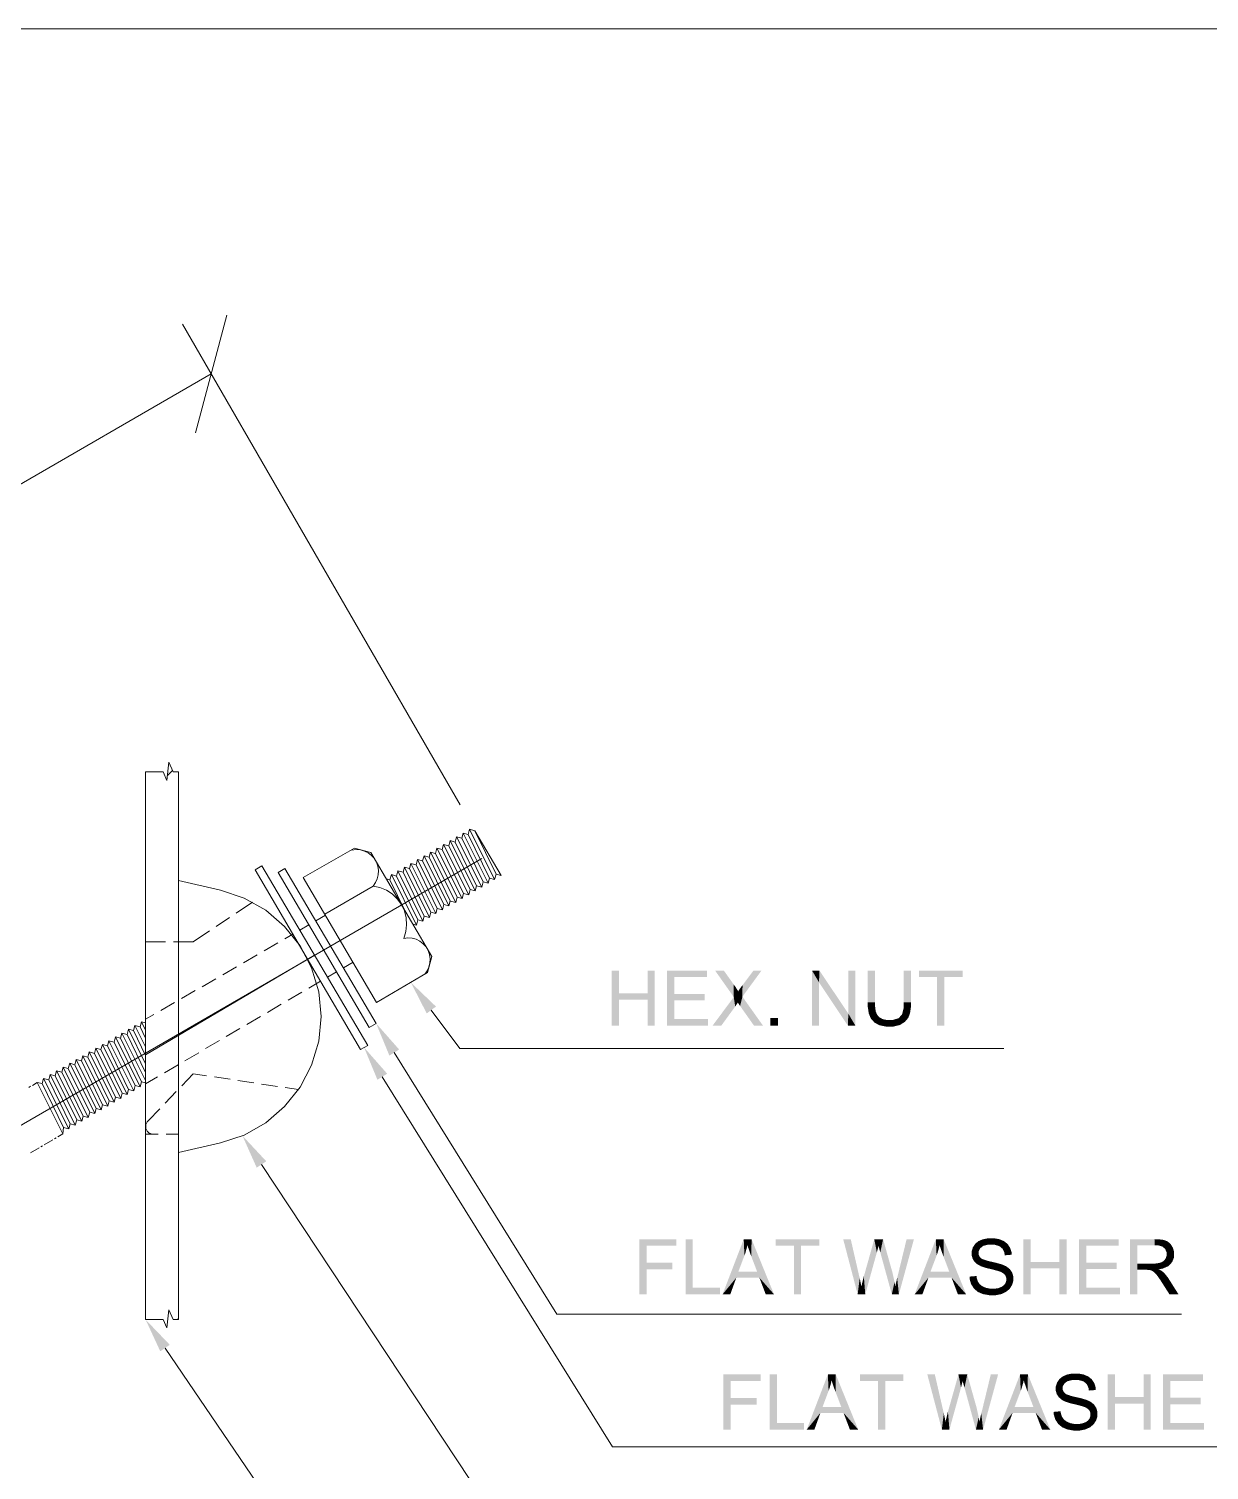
# Model space of a CAD drawing. Header units: millimetres. Extents: x 2 to 579, y 1 to 405.
# Drawn here: x 189.11 to 207.63, y 131.09 to 153.69 of the extents above; entities that cross this region are included whole.
import ezdxf

# ---------------------------------------------------------------- set-up
doc = ezdxf.new("R2010")
doc.units = ezdxf.units.MM
doc.linetypes.add('XKITLINE00', pattern=[0])
doc.layers.add('LinkedObject', color=7, linetype='Continuous', lineweight=0)

# ---------------------------------------------------------------- blocks, each defined once
blk = doc.blocks.new('*A4')
at = {"layer": 'LinkedObject'}
for color, points in [(7, [(198.37, 138.57), (198.256, 138.061), (198.256, 138.925)]), (7, [(198.37, 138.57), (198.256, 138.925), (198.37, 138.925)]), (7, [(198.933, 138.925), (198.819, 138.57), (198.819, 138.925)]), (7, [(198.819, 138.468), (198.819, 138.57), (198.933, 138.925)]), (7, [(198.819, 138.468), (198.933, 138.925), (198.933, 138.061)]), (7, [(199.239, 138.559), (199.125, 138.061), (199.125, 138.925)]), (7, [(199.239, 138.559), (199.125, 138.925), (199.239, 138.824)]), (7, [(199.75, 138.824), (199.125, 138.925), (199.75, 138.925)]), (7, [(199.239, 138.824), (199.125, 138.925), (199.75, 138.824)]), (7, [(200.016, 138.925), (200.173, 138.509), (199.879, 138.925)]), (7, [(200.173, 138.705), (200.173, 138.509), (200.016, 138.925)]), (7, [(200.308, 138.515), (200.31, 138.696), (200.608, 138.925)]), (7, [(200.608, 138.925), (200.31, 138.696), (200.483, 138.925)]), (7, [(201.401, 138.925), (201.51, 138.74), (201.401, 138.061)]), (7, [(201.51, 138.74), (201.401, 138.925), (201.518, 138.925)]), (7, [(201.51, 138.74), (201.518, 138.925), (201.963, 138.061)]), (7, [(201.963, 138.061), (201.518, 138.925), (201.971, 138.247)]), (7, [(202.081, 138.925), (201.971, 138.247), (201.971, 138.925)]), (7, [(202.081, 138.061), (201.971, 138.247), (202.081, 138.925)]), (7, [(202.389, 138.925), (202.275, 138.426), (202.275, 138.925)]), (7, [(202.389, 138.427), (202.275, 138.426), (202.389, 138.925)]), (7, [(202.954, 138.925), (202.84, 138.427), (202.84, 138.925)]), (7, [(202.954, 138.426), (202.84, 138.427), (202.954, 138.925)]), (7, [(203.079, 138.925), (203.364, 138.824), (203.079, 138.824)]), (7, [(203.478, 138.824), (203.364, 138.824), (203.079, 138.925)]), (7, [(203.478, 138.824), (203.079, 138.925), (203.764, 138.925)]), (7, [(203.364, 138.061), (203.478, 138.824), (203.478, 138.061)]), (7, [(203.364, 138.824), (203.478, 138.824), (203.364, 138.061)]), (7, [(203.478, 138.824), (203.764, 138.925), (203.764, 138.824)]), (6, [(195.499, 138.36), (195.354, 138.252), (195.104, 138.739)]), (7, [(200.198, 138.67), (200.173, 138.509), (200.173, 138.705)]), (7, [(200.232, 138.617), (200.173, 138.509), (200.198, 138.67)]), (7, [(200.242, 138.599), (200.173, 138.509), (200.232, 138.617)]), (7, [(200.173, 138.509), (200.242, 138.599), (200.308, 138.515)]), (7, [(200.256, 138.622), (200.308, 138.515), (200.242, 138.599)]), (7, [(200.29, 138.67), (200.308, 138.515), (200.256, 138.622)]), (7, [(200.31, 138.696), (200.308, 138.515), (200.29, 138.67)]), (7, [(201.401, 138.061), (201.51, 138.74), (201.51, 138.061)]), (7, [(198.37, 138.468), (198.256, 138.061), (198.37, 138.57)]), (7, [(198.256, 138.061), (198.37, 138.468), (198.37, 138.061)]), (7, [(198.37, 138.57), (198.819, 138.468), (198.37, 138.468)]), (7, [(198.819, 138.57), (198.819, 138.468), (198.37, 138.57)]), (7, [(198.819, 138.468), (198.933, 138.061), (198.819, 138.061)]), (7, [(199.239, 138.457), (199.125, 138.061), (199.239, 138.559)]), (7, [(199.239, 138.163), (199.125, 138.061), (199.239, 138.457)]), (7, [(199.718, 138.457), (199.239, 138.559), (199.718, 138.559)]), (7, [(199.239, 138.457), (199.239, 138.559), (199.718, 138.457)]), (7, [(200.173, 138.509), (200.195, 138.361), (199.84, 138.061)]), (7, [(199.84, 138.061), (200.195, 138.361), (199.977, 138.061)]), (7, [(200.308, 138.515), (200.236, 138.423), (200.173, 138.509)]), (7, [(200.195, 138.361), (200.173, 138.509), (200.202, 138.37)]), (7, [(200.202, 138.37), (200.173, 138.509), (200.222, 138.401)]), (7, [(200.222, 138.401), (200.173, 138.509), (200.236, 138.423)]), (7, [(200.236, 138.423), (200.308, 138.515), (200.245, 138.409)]), (7, [(200.245, 138.409), (200.308, 138.515), (200.263, 138.382)]), (7, [(200.263, 138.382), (200.308, 138.515), (200.272, 138.369)]), (7, [(200.272, 138.369), (200.308, 138.515), (200.49, 138.061)]), (7, [(200.49, 138.061), (200.308, 138.515), (200.631, 138.061)]), (7, [(202.389, 138.427), (202.275, 138.358), (202.275, 138.426)]), (7, [(202.389, 138.37), (202.275, 138.358), (202.389, 138.427)]), (7, [(202.389, 138.37), (202.308, 138.21), (202.275, 138.358)]), (7, [(202.275, 138.358), (202.308, 138.21), (202.292, 138.249)]), (7, [(202.4, 138.287), (202.308, 138.21), (202.389, 138.37)]), (7, [(202.813, 138.235), (202.954, 138.426), (202.925, 138.219)]), (7, [(202.84, 138.345), (202.954, 138.426), (202.813, 138.235)]), (7, [(202.954, 138.426), (202.84, 138.345), (202.84, 138.427)]), (7, [(202.925, 138.219), (202.954, 138.426), (202.939, 138.258)]), (7, [(202.939, 138.258), (202.954, 138.426), (202.954, 138.361)]), (7, [(199.125, 138.061), (199.239, 138.163), (199.769, 138.061)]), (7, [(199.769, 138.061), (199.239, 138.163), (199.769, 138.163)]), (7, [(200.869, 138.182), (200.748, 138.061), (200.748, 138.182)]), (7, [(200.869, 138.061), (200.748, 138.061), (200.869, 138.182)]), (7, [(201.971, 138.247), (202.081, 138.061), (201.963, 138.061)]), (7, [(202.308, 138.21), (202.4, 138.287), (202.41, 138.261)]), (7, [(202.421, 138.234), (202.308, 138.21), (202.41, 138.261)]), (7, [(202.421, 138.234), (202.418, 138.089), (202.308, 138.21)]), (7, [(202.308, 138.21), (202.418, 138.089), (202.325, 138.17)]), (7, [(202.325, 138.17), (202.418, 138.089), (202.38, 138.11)]), (7, [(202.456, 138.193), (202.418, 138.089), (202.421, 138.234)]), (7, [(202.418, 138.089), (202.456, 138.193), (202.482, 138.179)]), (7, [(202.507, 138.164), (202.418, 138.089), (202.482, 138.179)]), (7, [(202.507, 138.164), (202.617, 138.047), (202.418, 138.089)]), (7, [(202.57, 138.15), (202.617, 138.047), (202.507, 138.164)]), (7, [(202.617, 138.047), (202.57, 138.15), (202.607, 138.15)]), (7, [(202.67, 138.15), (202.617, 138.047), (202.607, 138.15)]), (7, [(202.617, 138.047), (202.67, 138.15), (202.679, 138.047)]), (7, [(202.818, 138.095), (202.67, 138.15), (202.76, 138.178)]), (7, [(202.78, 138.071), (202.67, 138.15), (202.818, 138.095)]), (7, [(202.679, 138.047), (202.67, 138.15), (202.78, 138.071)]), (7, [(202.786, 138.207), (202.857, 138.119), (202.76, 138.178)]), (7, [(202.76, 138.178), (202.857, 138.119), (202.818, 138.095)]), (7, [(202.925, 138.219), (202.786, 138.207), (202.813, 138.235)]), (7, [(202.91, 138.181), (202.786, 138.207), (202.925, 138.219)]), (7, [(202.857, 138.119), (202.786, 138.207), (202.91, 138.181)]), (6, [(194.921, 137.686), (194.768, 137.591), (194.559, 138.097)]), (7, [(202.418, 138.089), (202.617, 138.047), (202.457, 138.068)]), (7, [(202.457, 138.068), (202.617, 138.047), (202.556, 138.047)]), (6, [(194.733, 137.307), (194.58, 137.212), (194.371, 137.718)]), (6, [(192.835, 135.934), (192.685, 135.834), (192.462, 136.334)]), (7, [(198.805, 134.342), (198.69, 133.847), (198.69, 134.711)]), (7, [(198.805, 134.342), (198.69, 134.711), (198.805, 134.609)]), (7, [(199.273, 134.609), (198.69, 134.711), (199.273, 134.711)]), (7, [(198.805, 134.609), (198.69, 134.711), (199.273, 134.609)]), (7, [(199.53, 134.711), (199.416, 133.847), (199.416, 134.711)]), (7, [(199.53, 133.949), (199.416, 133.847), (199.53, 134.711)]), (7, [(200.329, 134.711), (200.34, 134.455), (199.997, 133.847)]), (7, [(200.34, 134.455), (200.329, 134.711), (200.355, 134.496)]), (7, [(200.355, 134.496), (200.329, 134.711), (200.378, 134.579)]), (7, [(200.378, 134.579), (200.329, 134.711), (200.387, 134.621)]), (7, [(200.452, 134.711), (200.387, 134.621), (200.329, 134.711)]), (7, [(200.387, 134.621), (200.452, 134.711), (200.397, 134.585)]), (7, [(200.397, 134.585), (200.452, 134.711), (200.428, 134.496)]), (7, [(200.428, 134.496), (200.452, 134.711), (200.448, 134.441)]), (7, [(200.448, 134.441), (200.452, 134.711), (200.539, 134.203)]), (7, [(200.539, 134.203), (200.452, 134.711), (200.574, 134.109)]), (7, [(200.574, 134.109), (200.452, 134.711), (200.804, 133.847)]), (7, [(200.831, 134.711), (201.116, 134.609), (200.831, 134.609)]), (7, [(201.23, 134.609), (201.116, 134.609), (200.831, 134.711)]), (7, [(201.23, 134.609), (200.831, 134.711), (201.516, 134.711)]), (7, [(201.116, 133.847), (201.23, 134.609), (201.23, 133.847)]), (7, [(201.116, 134.609), (201.23, 134.609), (201.116, 133.847)]), (7, [(201.23, 134.609), (201.516, 134.711), (201.516, 134.609)]), (7, [(202.008, 134.711), (202.117, 133.847), (201.89, 134.711)]), (7, [(202.138, 134.145), (202.117, 133.847), (202.008, 134.711)]), (7, [(202.378, 134.711), (202.418, 134.505), (202.214, 134.128)]), (7, [(202.214, 134.128), (202.418, 134.505), (202.236, 133.847)]), (7, [(202.418, 134.505), (202.378, 134.711), (202.424, 134.526)]), (7, [(202.424, 134.526), (202.378, 134.711), (202.437, 134.577)]), (7, [(202.437, 134.577), (202.378, 134.711), (202.444, 134.607)]), (7, [(202.516, 134.711), (202.444, 134.607), (202.378, 134.711)]), (7, [(202.444, 134.607), (202.516, 134.711), (202.446, 134.597)]), (7, [(202.446, 134.597), (202.516, 134.711), (202.46, 134.547)]), (7, [(202.46, 134.547), (202.516, 134.711), (202.472, 134.505)]), (7, [(202.472, 134.505), (202.516, 134.711), (202.639, 134.274)]), (7, [(202.639, 134.274), (202.653, 133.847), (202.472, 134.505)]), (7, [(203, 134.711), (202.75, 134.156), (202.885, 134.711)]), (7, [(202.764, 133.847), (202.75, 134.156), (203, 134.711)]), (7, [(203.344, 134.711), (203.356, 134.455), (203.012, 133.847)]), (7, [(203.356, 134.455), (203.344, 134.711), (203.37, 134.496)]), (7, [(203.37, 134.496), (203.344, 134.711), (203.394, 134.579)]), (7, [(203.394, 134.579), (203.344, 134.711), (203.402, 134.621)]), (7, [(203.467, 134.711), (203.402, 134.621), (203.344, 134.711)]), (7, [(203.402, 134.621), (203.467, 134.711), (203.413, 134.585)]), (7, [(203.413, 134.585), (203.467, 134.711), (203.443, 134.496)]), (7, [(203.443, 134.496), (203.467, 134.711), (203.464, 134.441)]), (7, [(203.464, 134.441), (203.467, 134.711), (203.554, 134.203)]), (7, [(203.554, 134.203), (203.467, 134.711), (203.59, 134.109)]), (7, [(203.59, 134.109), (203.467, 134.711), (203.82, 133.847)]), (7, [(203.943, 134.61), (203.906, 134.488), (203.924, 134.582)]), (7, [(204.039, 134.568), (203.906, 134.488), (203.943, 134.61)]), (7, [(203.924, 134.582), (203.906, 134.488), (203.906, 134.521)]), (7, [(204.015, 134.522), (203.906, 134.488), (204.039, 134.568)]), (7, [(203.906, 134.488), (204.015, 134.522), (204.015, 134.495)]), (7, [(203.961, 134.639), (204.063, 134.587), (203.943, 134.61)]), (7, [(203.943, 134.61), (204.063, 134.587), (204.039, 134.568)]), (7, [(204.015, 134.682), (204.063, 134.587), (203.961, 134.639)]), (7, [(204.086, 134.606), (204.015, 134.682), (204.051, 134.697)]), (7, [(204.063, 134.587), (204.015, 134.682), (204.086, 134.606)]), (7, [(204.087, 134.711), (204.162, 134.625), (204.051, 134.697)]), (7, [(204.051, 134.697), (204.162, 134.625), (204.086, 134.606)]), (7, [(204.166, 134.726), (204.162, 134.625), (204.087, 134.711)]), (7, [(204.209, 134.726), (204.162, 134.625), (204.166, 134.726)]), (7, [(204.162, 134.625), (204.209, 134.726), (204.214, 134.625)]), (7, [(204.209, 134.726), (204.264, 134.625), (204.214, 134.625)]), (7, [(204.342, 134.711), (204.209, 134.726), (204.257, 134.726)]), (7, [(204.379, 134.695), (204.209, 134.726), (204.342, 134.711)]), (7, [(204.339, 134.604), (204.209, 134.726), (204.379, 134.695)]), (7, [(204.264, 134.625), (204.209, 134.726), (204.339, 134.604)]), (7, [(204.379, 134.695), (204.364, 134.583), (204.339, 134.604)]), (7, [(204.415, 134.68), (204.364, 134.583), (204.379, 134.695)]), (7, [(204.364, 134.583), (204.415, 134.68), (204.39, 134.562)]), (7, [(204.39, 134.562), (204.415, 134.68), (204.491, 134.604)]), (7, [(204.491, 134.604), (204.42, 134.5), (204.39, 134.562)]), (7, [(204.491, 134.604), (204.415, 134.68), (204.472, 134.634)]), (7, [(204.511, 134.574), (204.42, 134.5), (204.491, 134.604)]), (7, [(204.532, 134.506), (204.42, 134.5), (204.511, 134.574)]), (7, [(204.534, 134.468), (204.42, 134.5), (204.532, 134.506)]), (7, [(204.834, 134.356), (204.719, 133.847), (204.719, 134.711)]), (7, [(204.834, 134.356), (204.719, 134.711), (204.834, 134.711)]), (7, [(205.397, 134.711), (205.283, 134.356), (205.283, 134.711)]), (7, [(205.283, 134.254), (205.283, 134.356), (205.397, 134.711)]), (7, [(205.283, 134.254), (205.397, 134.711), (205.397, 133.847)]), (7, [(205.703, 134.345), (205.589, 133.847), (205.589, 134.711)]), (7, [(205.703, 134.345), (205.589, 134.711), (205.703, 134.609)]), (7, [(206.213, 134.609), (205.589, 134.711), (206.213, 134.711)]), (7, [(205.703, 134.609), (205.589, 134.711), (206.213, 134.609)]), (7, [(206.507, 134.33), (206.393, 133.847), (206.393, 134.711)]), (7, [(206.393, 134.711), (206.507, 134.616), (206.507, 134.33)]), (7, [(206.78, 134.616), (206.393, 134.711), (206.775, 134.711)]), (7, [(206.507, 134.616), (206.393, 134.711), (206.78, 134.616)]), (7, [(206.775, 134.711), (206.828, 134.616), (206.78, 134.616)]), (7, [(206.921, 134.7), (206.775, 134.711), (206.833, 134.711)]), (7, [(206.951, 134.688), (206.775, 134.711), (206.921, 134.7)]), (7, [(206.898, 134.597), (206.775, 134.711), (206.951, 134.688)]), (7, [(206.828, 134.616), (206.775, 134.711), (206.898, 134.597)]), (7, [(206.951, 134.688), (206.921, 134.577), (206.898, 134.597)]), (7, [(206.981, 134.677), (206.921, 134.577), (206.951, 134.688)]), (7, [(206.921, 134.577), (206.981, 134.677), (206.943, 134.557)]), (7, [(206.943, 134.557), (206.981, 134.677), (207.047, 134.606)]), (7, [(207.047, 134.606), (206.965, 134.507), (206.943, 134.557)]), (7, [(207.065, 134.576), (206.965, 134.507), (207.047, 134.606)]), (7, [(207.083, 134.511), (206.965, 134.507), (207.065, 134.576)]), (7, [(207.083, 134.476), (206.965, 134.507), (207.083, 134.511)]), (7, [(206.965, 134.507), (207.083, 134.476), (206.965, 134.476)]), (7, [(207.047, 134.606), (206.981, 134.677), (207.029, 134.635)]), (7, [(198.805, 134.24), (198.69, 133.847), (198.805, 134.342)]), (7, [(199.21, 134.24), (198.805, 134.342), (199.21, 134.342)]), (7, [(198.805, 134.24), (198.805, 134.342), (199.21, 134.24)]), (7, [(199.997, 133.847), (200.34, 134.455), (200.245, 134.203)]), (7, [(203.012, 133.847), (203.356, 134.455), (203.26, 134.203)]), (7, [(204.015, 134.472), (203.906, 134.488), (204.015, 134.495)]), (7, [(203.906, 134.488), (204.015, 134.472), (203.906, 134.458)]), (7, [(203.906, 134.458), (204.015, 134.472), (203.921, 134.404)]), (7, [(203.921, 134.404), (204.015, 134.472), (203.936, 134.38)]), (7, [(203.936, 134.38), (204.015, 134.472), (204.032, 134.434)]), (7, [(204.032, 134.434), (203.997, 134.316), (203.936, 134.38)]), (7, [(203.936, 134.38), (203.997, 134.316), (203.951, 134.356)]), (7, [(204.049, 134.419), (203.997, 134.316), (204.032, 134.434)]), (7, [(203.997, 134.316), (204.049, 134.419), (204.028, 134.3)]), (7, [(204.028, 134.3), (204.049, 134.419), (204.065, 134.404)]), (7, [(204.028, 134.3), (204.065, 134.404), (204.052, 134.287)]), (7, [(204.052, 134.287), (204.065, 134.404), (204.135, 134.26)]), (7, [(204.135, 134.26), (204.065, 134.404), (204.151, 134.373)]), (7, [(204.135, 134.26), (204.151, 134.373), (204.194, 134.246)]), (7, [(204.194, 134.246), (204.151, 134.373), (204.221, 134.357)]), (7, [(204.194, 134.246), (204.221, 134.357), (204.254, 134.231)]), (7, [(204.254, 134.231), (204.221, 134.357), (204.291, 134.341)]), (7, [(204.254, 134.231), (204.291, 134.341), (204.331, 134.21)]), (7, [(204.331, 134.21), (204.291, 134.341), (204.348, 134.204)]), (7, [(204.348, 134.204), (204.291, 134.341), (204.375, 134.193)]), (7, [(204.386, 134.314), (204.375, 134.193), (204.291, 134.341)]), (7, [(204.412, 134.302), (204.375, 134.193), (204.386, 134.314)]), (7, [(204.375, 134.193), (204.412, 134.302), (204.414, 134.168)]), (7, [(204.414, 134.168), (204.412, 134.302), (204.45, 134.285)]), (7, [(204.414, 134.168), (204.45, 134.285), (204.426, 134.153)]), (7, [(204.42, 134.5), (204.534, 134.468), (204.424, 134.459)]), (7, [(204.426, 134.153), (204.45, 134.285), (204.438, 134.137)]), (7, [(204.45, 134.285), (204.524, 134.214), (204.438, 134.137)]), (7, [(204.524, 134.214), (204.45, 134.285), (204.506, 134.241)]), (7, [(204.834, 134.254), (204.719, 133.847), (204.834, 134.356)]), (7, [(204.834, 134.356), (205.283, 134.254), (204.834, 134.254)]), (7, [(205.283, 134.356), (205.283, 134.254), (204.834, 134.356)]), (7, [(205.703, 134.243), (205.589, 133.847), (205.703, 134.345)]), (7, [(206.181, 134.243), (205.703, 134.345), (206.181, 134.345)]), (7, [(205.703, 134.243), (205.703, 134.345), (206.181, 134.243)]), (7, [(206.507, 134.33), (206.507, 134.231), (206.393, 133.847)]), (7, [(206.639, 134.231), (206.507, 134.33), (206.752, 134.33)]), (7, [(206.507, 134.231), (206.507, 134.33), (206.639, 134.231)]), (7, [(206.639, 134.231), (206.752, 134.33), (206.662, 134.231)]), (7, [(206.662, 134.231), (206.752, 134.33), (206.693, 134.229)]), (7, [(206.693, 134.229), (206.752, 134.33), (206.703, 134.227)]), (7, [(206.703, 134.227), (206.752, 134.33), (206.716, 134.224)]), (7, [(206.716, 134.224), (206.752, 134.33), (206.742, 134.212)]), (7, [(206.742, 134.212), (206.752, 134.33), (206.792, 134.33)]), (7, [(206.742, 134.212), (206.792, 134.33), (206.755, 134.204)]), (7, [(206.792, 134.33), (206.84, 134.241), (206.755, 134.204)]), (7, [(206.853, 134.339), (206.84, 134.241), (206.792, 134.33)]), (7, [(206.84, 134.241), (206.853, 134.339), (206.902, 134.249)]), (7, [(206.875, 134.347), (207.023, 134.321), (206.853, 134.339)]), (7, [(206.993, 134.289), (206.853, 134.339), (207.023, 134.321)]), (7, [(206.902, 134.249), (206.853, 134.339), (206.993, 134.289)]), (7, [(206.897, 134.355), (207.023, 134.321), (206.875, 134.347)]), (7, [(207.023, 134.321), (206.897, 134.355), (206.931, 134.381)]), (7, [(206.942, 134.399), (207.023, 134.321), (206.931, 134.381)]), (7, [(206.954, 134.416), (207.023, 134.321), (206.942, 134.399)]), (7, [(206.954, 134.416), (207.083, 134.476), (207.023, 134.321)]), (7, [(206.965, 134.455), (207.083, 134.476), (206.954, 134.416)]), (7, [(207.083, 134.476), (206.965, 134.455), (206.965, 134.476)]), (7, [(207.023, 134.321), (207.083, 134.476), (207.053, 134.352)]), (7, [(207.053, 134.352), (207.083, 134.476), (207.083, 134.43)]), (7, [(198.69, 133.847), (198.805, 134.24), (198.805, 133.847)]), (7, [(200.213, 134.109), (199.997, 133.847), (200.245, 134.203)]), (7, [(199.997, 133.847), (200.213, 134.109), (200.118, 133.847)]), (7, [(200.245, 134.203), (200.574, 134.109), (200.213, 134.109)]), (7, [(200.539, 134.203), (200.574, 134.109), (200.245, 134.203)]), (7, [(200.574, 134.109), (200.804, 133.847), (200.674, 133.847)]), (7, [(202.149, 134.1), (202.117, 133.847), (202.138, 134.145)]), (7, [(202.167, 134.012), (202.117, 133.847), (202.149, 134.1)]), (7, [(202.211, 134.117), (202.236, 133.847), (202.191, 134.037)]), (7, [(202.214, 134.128), (202.236, 133.847), (202.211, 134.117)]), (7, [(202.662, 134.192), (202.653, 133.847), (202.639, 134.274)]), (7, [(202.696, 134.04), (202.653, 133.847), (202.662, 134.192)]), (7, [(202.737, 134.103), (202.764, 133.847), (202.715, 134.009)]), (7, [(202.75, 134.156), (202.764, 133.847), (202.737, 134.103)]), (7, [(203.228, 134.109), (203.012, 133.847), (203.26, 134.203)]), (7, [(203.012, 133.847), (203.228, 134.109), (203.133, 133.847)]), (7, [(203.26, 134.203), (203.59, 134.109), (203.228, 134.109)]), (7, [(203.554, 134.203), (203.59, 134.109), (203.26, 134.203)]), (7, [(203.59, 134.109), (203.82, 133.847), (203.69, 133.847)]), (7, [(203.985, 134.102), (203.874, 134.125), (203.982, 134.134)]), (7, [(203.874, 134.125), (203.921, 133.97), (203.875, 134.082)]), (7, [(203.985, 134.102), (203.921, 133.97), (203.874, 134.125)]), (7, [(203.875, 134.082), (203.921, 133.97), (203.898, 134.004)]), (7, [(204.003, 134.049), (203.921, 133.97), (203.985, 134.102)]), (7, [(204.438, 134.137), (204.524, 134.214), (204.45, 134.102)]), (7, [(204.438, 134.025), (204.56, 134.091), (204.54, 133.992)]), (7, [(204.45, 134.062), (204.56, 134.091), (204.438, 134.025)]), (7, [(204.45, 134.102), (204.524, 134.214), (204.542, 134.187)]), (7, [(204.45, 134.102), (204.542, 134.187), (204.45, 134.082)]), (7, [(204.45, 134.082), (204.542, 134.187), (204.45, 134.062)]), (7, [(204.542, 134.187), (204.56, 134.091), (204.45, 134.062)]), (7, [(204.54, 133.992), (204.56, 134.091), (204.56, 134.057)]), (7, [(204.56, 134.091), (204.542, 134.187), (204.56, 134.126)]), (7, [(204.719, 133.847), (204.834, 134.254), (204.834, 133.847)]), (7, [(205.283, 134.254), (205.397, 133.847), (205.283, 133.847)]), (7, [(205.703, 133.949), (205.589, 133.847), (205.703, 134.243)]), (7, [(206.393, 133.847), (206.507, 134.231), (206.507, 133.847)]), (7, [(206.755, 134.204), (206.84, 134.241), (206.768, 134.196)]), (7, [(206.84, 134.241), (206.797, 134.167), (206.768, 134.196)]), (7, [(206.862, 134.23), (206.797, 134.167), (206.84, 134.241)]), (7, [(206.797, 134.167), (206.862, 134.23), (206.813, 134.146)]), (7, [(206.813, 134.146), (206.862, 134.23), (206.829, 134.126)]), (7, [(206.829, 134.126), (206.862, 134.23), (206.908, 134.198)]), (7, [(206.908, 134.198), (206.87, 134.066), (206.829, 134.126)]), (7, [(206.908, 134.198), (206.862, 134.23), (206.897, 134.208)]), (7, [(206.933, 134.175), (206.87, 134.066), (206.908, 134.198)]), (7, [(206.981, 134.117), (206.87, 134.066), (206.933, 134.175)]), (7, [(206.87, 134.066), (206.981, 134.117), (206.895, 134.027)]), (7, [(206.895, 134.027), (206.981, 134.117), (207.003, 134.083)]), (7, [(206.895, 134.027), (207.003, 134.083), (207.01, 133.847)]), (7, [(207.01, 133.847), (207.003, 134.083), (207.152, 133.847)]), (7, [(199.416, 133.847), (199.53, 133.949), (199.955, 133.847)]), (7, [(199.955, 133.847), (199.53, 133.949), (199.955, 133.949)]), (7, [(202.175, 133.968), (202.117, 133.847), (202.167, 134.012)]), (7, [(202.175, 133.968), (202.236, 133.847), (202.117, 133.847)]), (7, [(202.191, 134.037), (202.236, 133.847), (202.175, 133.968)]), (7, [(202.707, 133.968), (202.653, 133.847), (202.696, 134.04)]), (7, [(202.707, 133.968), (202.764, 133.847), (202.653, 133.847)]), (7, [(202.715, 134.009), (202.764, 133.847), (202.707, 133.968)]), (7, [(203.921, 133.97), (204.003, 134.049), (203.943, 133.935)]), (7, [(203.943, 133.935), (204.003, 134.049), (204.005, 133.884)]), (7, [(204.017, 134.028), (204.005, 133.884), (204.003, 134.049)]), (7, [(204.031, 134.007), (204.005, 133.884), (204.017, 134.028)]), (7, [(204.031, 134.007), (204.045, 133.867), (204.005, 133.884)]), (7, [(204.074, 133.973), (204.045, 133.867), (204.031, 134.007)]), (7, [(204.045, 133.867), (204.074, 133.973), (204.085, 133.85)]), (7, [(204.104, 133.96), (204.085, 133.85), (204.074, 133.973)]), (7, [(204.133, 133.948), (204.085, 133.85), (204.104, 133.96)]), (7, [(204.133, 133.948), (204.183, 133.833), (204.085, 133.85)]), (7, [(204.199, 133.935), (204.183, 133.833), (204.133, 133.948)]), (7, [(204.199, 133.935), (204.241, 133.833), (204.183, 133.833)]), (7, [(204.236, 133.935), (204.241, 133.833), (204.199, 133.935)]), (7, [(204.236, 133.935), (204.287, 133.833), (204.241, 133.833)]), (7, [(204.269, 133.935), (204.287, 133.833), (204.236, 133.935)]), (7, [(204.326, 133.944), (204.407, 133.867), (204.269, 133.935)]), (7, [(204.269, 133.935), (204.407, 133.867), (204.287, 133.833)]), (7, [(204.287, 133.833), (204.407, 133.867), (204.37, 133.85)]), (7, [(204.351, 133.954), (204.501, 133.931), (204.326, 133.944)]), (7, [(204.444, 133.884), (204.326, 133.944), (204.501, 133.931)]), (7, [(204.407, 133.867), (204.326, 133.944), (204.444, 133.884)]), (7, [(204.376, 133.964), (204.501, 133.931), (204.351, 133.954)]), (7, [(204.413, 133.991), (204.52, 133.961), (204.376, 133.964)]), (7, [(204.376, 133.964), (204.52, 133.961), (204.501, 133.931)]), (7, [(204.426, 134.008), (204.54, 133.992), (204.413, 133.991)]), (7, [(204.52, 133.961), (204.413, 133.991), (204.54, 133.992)]), (7, [(204.438, 134.025), (204.54, 133.992), (204.426, 134.008)]), (7, [(205.589, 133.847), (205.703, 133.949), (206.233, 133.847)]), (7, [(206.233, 133.847), (205.703, 133.949), (206.233, 133.949)]), (6, [(191.321, 133.055), (191.172, 132.953), (190.942, 133.45)]), (7, [(200.125, 132.22), (200.011, 131.726), (200.011, 132.59)]), (7, [(200.125, 132.22), (200.011, 132.59), (200.125, 132.488)]), (7, [(200.593, 132.488), (200.011, 132.59), (200.593, 132.59)]), (7, [(200.125, 132.488), (200.011, 132.59), (200.593, 132.488)]), (7, [(200.851, 132.59), (200.737, 131.726), (200.737, 132.59)]), (7, [(200.851, 131.828), (200.737, 131.726), (200.851, 132.59)]), (7, [(201.649, 132.59), (201.661, 132.334), (201.318, 131.726)]), (7, [(201.661, 132.334), (201.649, 132.59), (201.676, 132.375)]), (7, [(201.676, 132.375), (201.649, 132.59), (201.699, 132.457)]), (7, [(201.699, 132.457), (201.649, 132.59), (201.708, 132.499)]), (7, [(201.773, 132.59), (201.708, 132.499), (201.649, 132.59)]), (7, [(201.708, 132.499), (201.773, 132.59), (201.718, 132.464)]), (7, [(201.718, 132.464), (201.773, 132.59), (201.748, 132.374)]), (7, [(201.748, 132.374), (201.773, 132.59), (201.769, 132.319)]), (7, [(201.769, 132.319), (201.773, 132.59), (201.859, 132.081)]), (7, [(201.859, 132.081), (201.773, 132.59), (201.895, 131.988)]), (7, [(201.895, 131.988), (201.773, 132.59), (202.125, 131.726)]), (7, [(202.152, 132.59), (202.436, 132.488), (202.152, 132.488)]), (7, [(202.55, 132.488), (202.436, 132.488), (202.152, 132.59)]), (7, [(202.55, 132.488), (202.152, 132.59), (202.836, 132.59)]), (7, [(202.436, 131.726), (202.55, 132.488), (202.55, 131.726)]), (7, [(202.436, 132.488), (202.55, 132.488), (202.436, 131.726)]), (7, [(202.55, 132.488), (202.836, 132.59), (202.836, 132.488)]), (7, [(203.328, 132.59), (203.438, 131.726), (203.21, 132.59)]), (7, [(203.459, 132.023), (203.438, 131.726), (203.328, 132.59)]), (7, [(203.699, 132.59), (203.739, 132.384), (203.534, 132.006)]), (7, [(203.739, 132.384), (203.699, 132.59), (203.744, 132.405)]), (7, [(203.744, 132.405), (203.699, 132.59), (203.757, 132.456)]), (7, [(203.757, 132.456), (203.699, 132.59), (203.765, 132.486)]), (7, [(203.837, 132.59), (203.765, 132.486), (203.699, 132.59)]), (7, [(203.765, 132.486), (203.837, 132.59), (203.767, 132.476)]), (7, [(203.767, 132.476), (203.837, 132.59), (203.781, 132.425)]), (7, [(203.781, 132.425), (203.837, 132.59), (203.793, 132.384)]), (7, [(203.793, 132.384), (203.837, 132.59), (203.96, 132.152)]), (7, [(204.321, 132.59), (204.071, 132.034), (204.206, 132.59)]), (7, [(204.085, 131.726), (204.071, 132.034), (204.321, 132.59)]), (7, [(204.665, 132.59), (204.676, 132.334), (204.333, 131.726)]), (7, [(204.676, 132.334), (204.665, 132.59), (204.691, 132.375)]), (7, [(204.691, 132.375), (204.665, 132.59), (204.714, 132.457)]), (7, [(204.714, 132.457), (204.665, 132.59), (204.723, 132.499)]), (7, [(204.788, 132.59), (204.723, 132.499), (204.665, 132.59)]), (7, [(204.723, 132.499), (204.788, 132.59), (204.733, 132.464)]), (7, [(204.733, 132.464), (204.788, 132.59), (204.764, 132.374)]), (7, [(204.764, 132.374), (204.788, 132.59), (204.784, 132.319)]), (7, [(204.784, 132.319), (204.788, 132.59), (204.875, 132.081)]), (7, [(204.875, 132.081), (204.788, 132.59), (204.91, 131.988)]), (7, [(204.91, 131.988), (204.788, 132.59), (205.14, 131.726)]), (7, [(205.263, 132.489), (205.226, 132.366), (205.245, 132.46)]), (7, [(205.36, 132.446), (205.226, 132.366), (205.263, 132.489)]), (7, [(205.282, 132.517), (205.383, 132.465), (205.263, 132.489)]), (7, [(205.263, 132.489), (205.383, 132.465), (205.36, 132.446)]), (7, [(205.336, 132.56), (205.383, 132.465), (205.282, 132.517)]), (7, [(205.407, 132.484), (205.336, 132.56), (205.372, 132.575)]), (7, [(205.383, 132.465), (205.336, 132.56), (205.407, 132.484)]), (7, [(205.407, 132.59), (205.483, 132.503), (205.372, 132.575)]), (7, [(205.372, 132.575), (205.483, 132.503), (205.407, 132.484)]), (7, [(205.486, 132.605), (205.483, 132.503), (205.407, 132.59)]), (7, [(205.53, 132.605), (205.483, 132.503), (205.486, 132.605)]), (7, [(205.483, 132.503), (205.53, 132.605), (205.534, 132.503)]), (7, [(205.53, 132.605), (205.584, 132.503), (205.534, 132.503)]), (7, [(205.663, 132.589), (205.53, 132.605), (205.578, 132.605)]), (7, [(205.699, 132.574), (205.53, 132.605), (205.663, 132.589)]), (7, [(205.659, 132.482), (205.53, 132.605), (205.699, 132.574)]), (7, [(205.584, 132.503), (205.53, 132.605), (205.659, 132.482)]), (7, [(205.699, 132.574), (205.685, 132.462), (205.659, 132.482)]), (7, [(205.736, 132.558), (205.685, 132.462), (205.699, 132.574)]), (7, [(205.685, 132.462), (205.736, 132.558), (205.71, 132.441)]), (7, [(205.71, 132.441), (205.736, 132.558), (205.812, 132.482)]), (7, [(205.812, 132.482), (205.74, 132.379), (205.71, 132.441)]), (7, [(205.812, 132.482), (205.736, 132.558), (205.792, 132.513)]), (7, [(205.832, 132.452), (205.74, 132.379), (205.812, 132.482)]), (7, [(206.154, 132.235), (206.04, 131.726), (206.04, 132.59)]), (7, [(206.154, 132.235), (206.04, 132.59), (206.154, 132.59)]), (7, [(206.717, 132.59), (206.603, 132.235), (206.603, 132.59)]), (7, [(206.603, 132.133), (206.603, 132.235), (206.717, 132.59)]), (7, [(206.603, 132.133), (206.717, 132.59), (206.717, 131.726)]), (7, [(207.023, 132.224), (206.909, 131.726), (206.909, 132.59)]), (7, [(207.023, 132.224), (206.909, 132.59), (207.023, 132.488)]), (7, [(207.534, 132.488), (206.909, 132.59), (207.534, 132.59)]), (7, [(207.023, 132.488), (206.909, 132.59), (207.534, 132.488)]), (7, [(201.318, 131.726), (201.661, 132.334), (201.566, 132.081)]), (7, [(203.534, 132.006), (203.739, 132.384), (203.557, 131.726)]), (7, [(203.96, 132.152), (203.973, 131.726), (203.793, 132.384)]), (7, [(204.333, 131.726), (204.676, 132.334), (204.581, 132.081)]), (7, [(205.245, 132.46), (205.226, 132.366), (205.226, 132.399)]), (7, [(205.336, 132.401), (205.226, 132.366), (205.36, 132.446)]), (7, [(205.226, 132.366), (205.336, 132.401), (205.336, 132.374)]), (7, [(205.336, 132.35), (205.226, 132.366), (205.336, 132.374)]), (7, [(205.226, 132.366), (205.336, 132.35), (205.226, 132.336)]), (7, [(205.226, 132.336), (205.336, 132.35), (205.241, 132.283)]), (7, [(205.241, 132.283), (205.336, 132.35), (205.256, 132.259)]), (7, [(205.256, 132.259), (205.336, 132.35), (205.353, 132.312)]), (7, [(205.353, 132.312), (205.318, 132.194), (205.256, 132.259)]), (7, [(205.256, 132.259), (205.318, 132.194), (205.272, 132.235)]), (7, [(205.369, 132.297), (205.318, 132.194), (205.353, 132.312)]), (7, [(205.318, 132.194), (205.369, 132.297), (205.348, 132.178)]), (7, [(205.348, 132.178), (205.369, 132.297), (205.386, 132.282)]), (7, [(205.348, 132.178), (205.386, 132.282), (205.372, 132.165)]), (7, [(205.372, 132.165), (205.386, 132.282), (205.455, 132.138)]), (7, [(205.455, 132.138), (205.386, 132.282), (205.472, 132.251)]), (7, [(205.455, 132.138), (205.472, 132.251), (205.515, 132.124)]), (7, [(205.515, 132.124), (205.472, 132.251), (205.542, 132.235)]), (7, [(205.853, 132.384), (205.74, 132.379), (205.832, 132.452)]), (7, [(205.854, 132.346), (205.74, 132.379), (205.853, 132.384)]), (7, [(205.74, 132.379), (205.854, 132.346), (205.745, 132.338)]), (7, [(200.125, 132.118), (200.011, 131.726), (200.125, 132.22)]), (7, [(200.011, 131.726), (200.125, 132.118), (200.125, 131.726)]), (7, [(200.53, 132.118), (200.125, 132.22), (200.53, 132.22)]), (7, [(200.125, 132.118), (200.125, 132.22), (200.53, 132.118)]), (7, [(201.533, 131.988), (201.318, 131.726), (201.566, 132.081)]), (7, [(201.566, 132.081), (201.895, 131.988), (201.533, 131.988)]), (7, [(201.859, 132.081), (201.895, 131.988), (201.566, 132.081)]), (7, [(203.469, 131.979), (203.438, 131.726), (203.459, 132.023)]), (7, [(203.983, 132.071), (203.973, 131.726), (203.96, 132.152)]), (7, [(204.017, 131.918), (203.973, 131.726), (203.983, 132.071)]), (7, [(204.071, 132.034), (204.085, 131.726), (204.057, 131.981)]), (7, [(204.549, 131.988), (204.333, 131.726), (204.581, 132.081)]), (7, [(204.581, 132.081), (204.91, 131.988), (204.549, 131.988)]), (7, [(204.875, 132.081), (204.91, 131.988), (204.581, 132.081)]), (7, [(205.515, 132.124), (205.542, 132.235), (205.574, 132.11)]), (7, [(205.574, 132.11), (205.542, 132.235), (205.611, 132.22)]), (7, [(205.574, 132.11), (205.611, 132.22), (205.651, 132.089)]), (7, [(205.651, 132.089), (205.611, 132.22), (205.669, 132.082)]), (7, [(205.669, 132.082), (205.611, 132.22), (205.696, 132.072)]), (7, [(205.707, 132.192), (205.696, 132.072), (205.611, 132.22)]), (7, [(205.733, 132.18), (205.696, 132.072), (205.707, 132.192)]), (7, [(205.696, 132.072), (205.733, 132.18), (205.735, 132.046)]), (7, [(205.735, 132.046), (205.733, 132.18), (205.771, 132.163)]), (7, [(205.735, 132.046), (205.771, 132.163), (205.747, 132.031)]), (7, [(205.747, 132.031), (205.771, 132.163), (205.759, 132.016)]), (7, [(205.771, 132.163), (205.844, 132.092), (205.759, 132.016)]), (7, [(205.759, 132.016), (205.844, 132.092), (205.77, 131.98)]), (7, [(205.77, 131.98), (205.844, 132.092), (205.862, 132.066)]), (7, [(205.77, 131.98), (205.862, 132.066), (205.77, 131.96)]), (7, [(205.77, 131.96), (205.862, 132.066), (205.77, 131.94)]), (7, [(205.862, 132.066), (205.88, 131.97), (205.77, 131.94)]), (7, [(205.844, 132.092), (205.771, 132.163), (205.826, 132.119)]), (7, [(205.88, 131.97), (205.862, 132.066), (205.88, 132.004)]), (7, [(206.154, 132.133), (206.04, 131.726), (206.154, 132.235)]), (7, [(206.04, 131.726), (206.154, 132.133), (206.154, 131.726)]), (7, [(206.154, 132.235), (206.603, 132.133), (206.154, 132.133)]), (7, [(206.603, 132.235), (206.603, 132.133), (206.154, 132.235)]), (7, [(206.603, 132.133), (206.717, 131.726), (206.603, 131.726)]), (7, [(207.023, 132.122), (206.909, 131.726), (207.023, 132.224)]), (7, [(207.023, 131.828), (206.909, 131.726), (207.023, 132.122)]), (7, [(207.502, 132.122), (207.023, 132.224), (207.502, 132.224)]), (7, [(207.023, 132.122), (207.023, 132.224), (207.502, 132.122)]), (7, [(200.737, 131.726), (200.851, 131.828), (201.276, 131.726)]), (7, [(201.276, 131.726), (200.851, 131.828), (201.276, 131.828)]), (7, [(201.318, 131.726), (201.533, 131.988), (201.438, 131.726)]), (7, [(201.895, 131.988), (202.125, 131.726), (201.995, 131.726)]), (7, [(203.488, 131.89), (203.438, 131.726), (203.469, 131.979)]), (7, [(203.495, 131.847), (203.438, 131.726), (203.488, 131.89)]), (7, [(203.495, 131.847), (203.557, 131.726), (203.438, 131.726)]), (7, [(203.512, 131.916), (203.557, 131.726), (203.495, 131.847)]), (7, [(203.531, 131.996), (203.557, 131.726), (203.512, 131.916)]), (7, [(203.534, 132.006), (203.557, 131.726), (203.531, 131.996)]), (7, [(204.027, 131.847), (203.973, 131.726), (204.017, 131.918)]), (7, [(204.027, 131.847), (204.085, 131.726), (203.973, 131.726)]), (7, [(204.036, 131.887), (204.085, 131.726), (204.027, 131.847)]), (7, [(204.057, 131.981), (204.085, 131.726), (204.036, 131.887)]), (7, [(204.333, 131.726), (204.549, 131.988), (204.454, 131.726)]), (7, [(204.91, 131.988), (205.14, 131.726), (205.01, 131.726)]), (7, [(205.306, 131.98), (205.194, 132.003), (205.302, 132.013)]), (7, [(205.194, 132.003), (205.242, 131.848), (205.195, 131.96)]), (7, [(205.306, 131.98), (205.242, 131.848), (205.194, 132.003)]), (7, [(205.195, 131.96), (205.242, 131.848), (205.219, 131.882)]), (7, [(205.324, 131.927), (205.242, 131.848), (205.306, 131.98)]), (7, [(205.242, 131.848), (205.324, 131.927), (205.264, 131.814)]), (7, [(205.264, 131.814), (205.324, 131.927), (205.326, 131.762)]), (7, [(205.338, 131.906), (205.326, 131.762), (205.324, 131.927)]), (7, [(205.352, 131.885), (205.326, 131.762), (205.338, 131.906)]), (7, [(205.352, 131.885), (205.366, 131.745), (205.326, 131.762)]), (7, [(205.395, 131.852), (205.366, 131.745), (205.352, 131.885)]), (7, [(205.366, 131.745), (205.395, 131.852), (205.405, 131.728)]), (7, [(205.424, 131.839), (205.405, 131.728), (205.395, 131.852)]), (7, [(205.454, 131.826), (205.405, 131.728), (205.424, 131.839)]), (7, [(205.454, 131.826), (205.503, 131.711), (205.405, 131.728)]), (7, [(205.52, 131.813), (205.503, 131.711), (205.454, 131.826)]), (7, [(205.52, 131.813), (205.562, 131.711), (205.503, 131.711)]), (7, [(205.557, 131.813), (205.562, 131.711), (205.52, 131.813)]), (7, [(205.557, 131.813), (205.608, 131.711), (205.562, 131.711)]), (7, [(205.589, 131.813), (205.608, 131.711), (205.557, 131.813)]), (7, [(205.647, 131.823), (205.728, 131.745), (205.589, 131.813)]), (7, [(205.589, 131.813), (205.728, 131.745), (205.608, 131.711)]), (7, [(205.672, 131.833), (205.821, 131.809), (205.647, 131.823)]), (7, [(205.765, 131.762), (205.647, 131.823), (205.821, 131.809)]), (7, [(205.728, 131.745), (205.647, 131.823), (205.765, 131.762)]), (7, [(205.697, 131.842), (205.821, 131.809), (205.672, 131.833)]), (7, [(205.734, 131.869), (205.841, 131.84), (205.697, 131.842)]), (7, [(205.697, 131.842), (205.841, 131.84), (205.821, 131.809)]), (7, [(205.746, 131.886), (205.861, 131.87), (205.734, 131.869)]), (7, [(205.841, 131.84), (205.734, 131.869), (205.861, 131.87)]), (7, [(205.758, 131.903), (205.861, 131.87), (205.746, 131.886)]), (7, [(205.758, 131.903), (205.88, 131.97), (205.861, 131.87)]), (7, [(205.77, 131.94), (205.88, 131.97), (205.758, 131.903)]), (7, [(205.861, 131.87), (205.88, 131.97), (205.88, 131.935)]), (7, [(206.909, 131.726), (207.023, 131.828), (207.554, 131.726)]), (7, [(207.554, 131.726), (207.023, 131.828), (207.554, 131.828)]), (7, [(205.608, 131.711), (205.728, 131.745), (205.691, 131.728)])]:
    blk.add_hatch(color=color, dxfattribs=at).paths.add_polyline_path(points, flags=17)
at = {"layer": 'LinkedObject', "color": 2, "linetype": 'XKITLINE00', "lineweight": 0}
for p, q in [((134.712, 153.695), (218.864, 153.695)), ((193.023, 140.465), (193.129, 140.526)), ((194.449, 138.032), (193.023, 140.465)), ((193.129, 140.526), (194.559, 138.097)), ((194.449, 138.032), (194.559, 138.097))]:
    blk.add_line(p, q, dxfattribs=at)
at = {"layer": 'LinkedObject', "color": 6, "linetype": 'XKITLINE00', "lineweight": 0}
for p, q in [((191.725, 147.359), (192.218, 149.204)), ((195.877, 141.524), (191.521, 149.061)), ((150.578, 124.358), (191.971, 148.282)), ((181.395, 132.114), (196.217, 140.68)), ((195.426, 138.306), (195.874, 137.704)), ((195.874, 137.704), (204.41, 137.704)), ((194.844, 137.638), (197.397, 133.534)), ((194.657, 137.26), (198.267, 131.455)), ((192.76, 135.884), (197.326, 128.991)), ((197.397, 133.534), (207.199, 133.534)), ((191.247, 133.004), (195.721, 126.446)), ((198.267, 131.455), (216.367, 131.455))]:
    blk.add_line(p, q, dxfattribs=at)
at = {"layer": 'LinkedObject', "color": 7, "linetype": 'XKITLINE00', "lineweight": 0}
for p, q in [((191.971, 148.282), (191.971, 148.282)), ((191.307, 142.195), (191.273, 141.908)), ((191.377, 142.039), (191.307, 142.195)), ((190.942, 133.45), (190.942, 142.039)), ((190.942, 142.039), (191.216, 142.039)), ((191.273, 141.908), (191.216, 142.039)), ((191.366, 142.062), (191.281, 141.977)), ((191.377, 142.039), (191.46, 142.039)), ((191.46, 142.039), (191.46, 133.45)), ((196.328, 140.744), (196.328, 140.744)), ((191.46, 140.338), (192.118, 140.186)), ((192.488, 140.062), (192.118, 140.186)), ((192.827, 139.87), (192.488, 140.062)), ((193.124, 139.617), (192.827, 139.87)), ((193.367, 139.312), (193.124, 139.617)), ((193.547, 138.966), (193.367, 139.312)), ((193.658, 138.592), (193.547, 138.966)), ((193.695, 138.204), (193.658, 138.592)), ((193.658, 137.816), (193.695, 138.204)), ((193.547, 137.442), (193.658, 137.816)), ((193.367, 137.096), (193.547, 137.442)), ((193.124, 136.791), (193.367, 137.096)), ((192.827, 136.537), (193.124, 136.791)), ((192.118, 136.222), (192.488, 136.345)), ((192.488, 136.345), (192.827, 136.537)), ((191.46, 136.07), (192.118, 136.222))]:
    blk.add_line(p, q, dxfattribs=at)
at = {"layer": 'LinkedObject', "color": 1, "linetype": 'XKITLINE00', "lineweight": 0}
for p, q in [((195.904, 141), (195.925, 141.081)), ((195.925, 141.081), (196.006, 141.059)), ((196.318, 140.293), (195.925, 141.081)), ((196.006, 141.059), (196.027, 141.14)), ((196.027, 141.14), (196.108, 141.118)), ((196.42, 140.353), (196.027, 141.14)), ((196.108, 141.118), (196.441, 140.434)), ((196.108, 141.118), (196.52, 140.416)), ((195.494, 140.763), (195.515, 140.843)), ((195.91, 140.054), (195.515, 140.843)), ((195.515, 140.843), (195.596, 140.822)), ((195.596, 140.822), (195.618, 140.903)), ((196.012, 140.113), (195.618, 140.903)), ((195.618, 140.903), (195.699, 140.881)), ((195.699, 140.881), (195.72, 140.962)), ((195.699, 140.881), (196.033, 140.194)), ((196.114, 140.173), (195.72, 140.962)), ((195.72, 140.962), (195.801, 140.941)), ((195.801, 140.941), (195.822, 141.021)), ((195.801, 140.941), (196.135, 140.254)), ((195.822, 141.021), (195.904, 141)), ((196.216, 140.233), (195.822, 141.021)), ((195.904, 141), (196.237, 140.314)), ((196.006, 141.059), (196.339, 140.374)), ((195.187, 140.585), (195.208, 140.666)), ((195.601, 139.878), (195.208, 140.666)), ((195.208, 140.666), (195.289, 140.644)), ((195.289, 140.644), (195.311, 140.725)), ((195.289, 140.644), (195.622, 139.959)), ((195.703, 139.938), (195.311, 140.725)), ((195.311, 140.725), (195.392, 140.704)), ((195.392, 140.704), (195.413, 140.784)), ((195.392, 140.704), (195.724, 140.019)), ((195.413, 140.784), (195.494, 140.763)), ((195.808, 139.994), (195.413, 140.784)), ((195.494, 140.763), (195.829, 140.075)), ((195.596, 140.822), (195.931, 140.135)), ((192.663, 140.507), (192.768, 140.567)), ((194.316, 137.685), (192.663, 140.507)), ((192.768, 140.567), (194.427, 137.751)), ((194.777, 140.348), (194.799, 140.429)), ((195.193, 139.639), (194.799, 140.429)), ((194.799, 140.429), (194.88, 140.407)), ((194.88, 140.407), (194.901, 140.488)), ((194.88, 140.407), (195.214, 139.72)), ((195.295, 139.698), (194.901, 140.488)), ((194.901, 140.488), (194.982, 140.466)), ((194.982, 140.466), (195.003, 140.547)), ((194.982, 140.466), (195.316, 139.779)), ((195.397, 139.758), (195.003, 140.547)), ((195.003, 140.547), (195.084, 140.526)), ((195.084, 140.526), (195.106, 140.606)), ((195.084, 140.526), (195.418, 139.839)), ((195.499, 139.818), (195.106, 140.606)), ((195.106, 140.606), (195.187, 140.585)), ((195.187, 140.585), (195.52, 139.899)), ((196.42, 140.353), (196.441, 140.434)), ((196.52, 140.416), (196.441, 140.434)), ((194.719, 140.363), (194.777, 140.348)), ((194.777, 140.348), (195.017, 139.855)), ((196.012, 140.113), (196.033, 140.194)), ((196.033, 140.194), (196.114, 140.173)), ((196.114, 140.173), (196.135, 140.254)), ((196.135, 140.254), (196.216, 140.233)), ((196.216, 140.233), (196.237, 140.314)), ((196.237, 140.314), (196.318, 140.293)), ((196.318, 140.293), (196.339, 140.374)), ((196.339, 140.374), (196.42, 140.353)), ((192.622, 139.997), (192.363, 139.824)), ((195.601, 139.878), (195.622, 139.959)), ((195.622, 139.959), (195.703, 139.938)), ((195.703, 139.938), (195.724, 140.019)), ((195.727, 140.015), (195.808, 139.994)), ((195.808, 139.994), (195.829, 140.075)), ((195.829, 140.075), (195.91, 140.054)), ((195.91, 140.054), (195.931, 140.135)), ((195.931, 140.135), (196.012, 140.113)), ((192.259, 139.755), (192.051, 139.616)), ((195.193, 139.639), (195.214, 139.72)), ((195.214, 139.72), (195.295, 139.698)), ((195.295, 139.698), (195.316, 139.779)), ((195.316, 139.779), (195.397, 139.758)), ((195.397, 139.758), (195.418, 139.839)), ((195.418, 139.839), (195.499, 139.818)), ((195.499, 139.818), (195.52, 139.899)), ((195.52, 139.899), (195.601, 139.878)), ((191.947, 139.547), (191.688, 139.375)), ((195.135, 139.654), (195.193, 139.639)), ((191.253, 139.375), (190.942, 139.375)), ((191.688, 139.375), (191.378, 139.375)), ((190.549, 137.863), (190.57, 137.944)), ((190.57, 137.944), (190.651, 137.923)), ((190.942, 137.198), (190.57, 137.944)), ((190.651, 137.923), (190.672, 138.003)), ((190.651, 137.923), (190.942, 137.324)), ((190.672, 138.003), (190.753, 137.982)), ((190.942, 137.462), (190.672, 138.003)), ((190.753, 137.982), (190.775, 138.063)), ((190.753, 137.982), (190.942, 137.593)), ((190.775, 138.063), (190.856, 138.041)), ((190.942, 137.727), (190.775, 138.063)), ((190.856, 138.041), (190.877, 138.122)), ((190.856, 138.041), (190.942, 137.863)), ((190.877, 138.122), (190.942, 138.105)), ((190.942, 137.991), (190.877, 138.122)), ((190.139, 137.626), (190.16, 137.707)), ((190.16, 137.707), (190.241, 137.686)), ((190.553, 136.92), (190.16, 137.707)), ((190.241, 137.686), (190.263, 137.766)), ((190.241, 137.686), (190.574, 137.001)), ((190.263, 137.766), (190.344, 137.745)), ((190.655, 136.98), (190.263, 137.766)), ((190.344, 137.745), (190.365, 137.825)), ((190.344, 137.745), (190.676, 137.061)), ((190.365, 137.825), (190.446, 137.804)), ((190.757, 137.039), (190.365, 137.825)), ((190.446, 137.804), (190.467, 137.885)), ((190.446, 137.804), (190.778, 137.12)), ((190.467, 137.885), (190.549, 137.863)), ((190.859, 137.099), (190.467, 137.885)), ((190.549, 137.863), (190.88, 137.18)), ((194.316, 137.685), (194.427, 137.751)), ((189.729, 137.389), (189.751, 137.47)), ((189.751, 137.47), (189.832, 137.448)), ((190.145, 136.681), (189.751, 137.47)), ((189.832, 137.448), (189.853, 137.529)), ((189.832, 137.448), (190.166, 136.761)), ((189.853, 137.529), (189.934, 137.508)), ((190.247, 136.74), (189.853, 137.529)), ((189.934, 137.508), (189.955, 137.588)), ((189.934, 137.508), (190.268, 136.821)), ((189.955, 137.588), (190.037, 137.567)), ((190.349, 136.8), (189.955, 137.588)), ((190.037, 137.567), (190.058, 137.648)), ((190.037, 137.567), (190.37, 136.881)), ((190.058, 137.648), (190.139, 137.626)), ((190.451, 136.86), (190.058, 137.648)), ((190.139, 137.626), (190.472, 136.941)), ((189.32, 137.152), (189.341, 137.233)), ((189.341, 137.233), (189.422, 137.211)), ((189.736, 136.441), (189.341, 137.233)), ((189.422, 137.211), (189.444, 137.292)), ((189.444, 137.292), (189.525, 137.271)), ((189.838, 136.501), (189.444, 137.292)), ((189.525, 137.271), (189.546, 137.351)), ((189.525, 137.271), (189.86, 136.582)), ((189.546, 137.351), (189.627, 137.33)), ((189.941, 136.561), (189.546, 137.351)), ((189.627, 137.33), (189.648, 137.411)), ((189.627, 137.33), (189.962, 136.642)), ((189.648, 137.411), (189.729, 137.389)), ((190.043, 136.621), (189.648, 137.411)), ((189.729, 137.389), (190.064, 136.702)), ((191.508, 137.117), (191.688, 137.306)), ((191.897, 137.275), (191.688, 137.306)), ((192.268, 137.219), (192.021, 137.256)), ((189.241, 137.168), (189.32, 137.152)), ((189.645, 136.362), (189.241, 137.168)), ((189.32, 137.152), (189.655, 136.462)), ((189.422, 137.211), (189.758, 136.522)), ((190.553, 136.92), (190.574, 137.001)), ((190.574, 137.001), (190.655, 136.98)), ((190.655, 136.98), (190.676, 137.061)), ((190.676, 137.061), (190.757, 137.039)), ((190.757, 137.039), (190.778, 137.12)), ((190.778, 137.12), (190.859, 137.099)), ((190.859, 137.099), (190.88, 137.18)), ((190.88, 137.18), (190.942, 137.164)), ((190.947, 137.166), (190.942, 137.161)), ((191.249, 136.845), (191.421, 137.026)), ((192.639, 137.164), (192.391, 137.201)), ((193.01, 137.108), (192.762, 137.145)), ((193.342, 137.059), (193.133, 137.09)), ((190.247, 136.74), (190.268, 136.821)), ((190.268, 136.821), (190.349, 136.8)), ((190.349, 136.8), (190.37, 136.881)), ((190.37, 136.881), (190.451, 136.86)), ((190.451, 136.86), (190.472, 136.941)), ((190.472, 136.941), (190.553, 136.92)), ((189.838, 136.501), (189.86, 136.582)), ((189.86, 136.582), (189.941, 136.561)), ((189.941, 136.561), (189.962, 136.642)), ((189.962, 136.642), (190.043, 136.621)), ((190.043, 136.621), (190.064, 136.702)), ((190.064, 136.702), (190.145, 136.681)), ((190.145, 136.681), (190.166, 136.761)), ((190.166, 136.761), (190.247, 136.74)), ((190.967, 136.55), (190.955, 136.531)), ((190.982, 136.566), (190.967, 136.55)), ((190.982, 136.566), (191.163, 136.755)), ((189.645, 136.362), (189.655, 136.462)), ((189.655, 136.462), (189.736, 136.441)), ((189.736, 136.441), (189.758, 136.522)), ((189.758, 136.522), (189.838, 136.501)), ((191.139, 136.359), (190.942, 136.359)), ((190.947, 136.511), (190.943, 136.489)), ((190.943, 136.489), (190.943, 136.467)), ((190.943, 136.467), (190.947, 136.446)), ((190.955, 136.531), (190.947, 136.511)), ((190.947, 136.446), (190.954, 136.425)), ((190.954, 136.425), (190.966, 136.407)), ((190.966, 136.407), (190.981, 136.39)), ((190.981, 136.39), (190.998, 136.377)), ((190.998, 136.377), (191.018, 136.367)), ((191.018, 136.367), (191.039, 136.361)), ((191.039, 136.361), (191.061, 136.359)), ((191.46, 136.359), (191.264, 136.359))]:
    blk.add_line(p, q, dxfattribs=at)
at = {"layer": 'LinkedObject', "color": 3, "linetype": 'XKITLINE00', "lineweight": 0}
for p, q in [((194.222, 140.842), (193.414, 140.386)), ((194.478, 140.775), (194.222, 140.842)), ((194.246, 140.822), (194.181, 140.814)), ((194.312, 140.817), (194.246, 140.822)), ((194.376, 140.799), (194.312, 140.817)), ((194.435, 140.77), (194.376, 140.799)), ((194.488, 140.729), (194.435, 140.77)), ((195.433, 139.144), (194.478, 140.775)), ((194.532, 140.68), (194.488, 140.729)), ((194.565, 140.623), (194.532, 140.68)), ((194.587, 140.56), (194.565, 140.623)), ((193.414, 140.386), (194.568, 138.426)), ((194.578, 140.364), (194.594, 140.428)), ((194.597, 140.495), (194.587, 140.56)), ((194.594, 140.428), (194.597, 140.495)), ((194.511, 140.25), (193.754, 139.808)), ((194.511, 140.25), (194.55, 140.304)), ((194.619, 140.228), (194.511, 140.25)), ((194.55, 140.304), (194.578, 140.364)), ((194.72, 140.186), (194.619, 140.228)), ((194.813, 140.126), (194.72, 140.186)), ((194.892, 140.05), (194.813, 140.126)), ((194.956, 139.961), (194.892, 140.05)), ((195.003, 139.861), (194.956, 139.961)), ((195.03, 139.754), (195.003, 139.861)), ((195.038, 139.644), (195.03, 139.754)), ((194.992, 139.43), (195.025, 139.535)), ((195.025, 139.535), (195.038, 139.644)), ((195.057, 139.438), (194.992, 139.43)), ((195.123, 139.433), (195.057, 139.438)), ((195.187, 139.415), (195.123, 139.433)), ((195.246, 139.386), (195.187, 139.415)), ((195.299, 139.345), (195.246, 139.386)), ((195.343, 139.296), (195.299, 139.345)), ((195.376, 139.239), (195.343, 139.296)), ((195.433, 139.144), (195.368, 138.893)), ((195.398, 139.176), (195.376, 139.239)), ((195.389, 138.98), (195.405, 139.044)), ((195.408, 139.111), (195.398, 139.176)), ((195.405, 139.044), (195.408, 139.111)), ((195.368, 138.893), (194.568, 138.426)), ((195.322, 138.866), (195.361, 138.92)), ((195.361, 138.92), (195.389, 138.98))]:
    blk.add_line(p, q, dxfattribs=at)
at = {"layer": 'LinkedObject', "color": 4, "linetype": 'XKITLINE00', "lineweight": 0}
for p, q in [((193.763, 139.792), (193.612, 139.705)), ((193.254, 139.498), (193.126, 139.424)), ((193.505, 139.643), (193.362, 139.56)), ((193.018, 139.361), (192.801, 139.236)), ((190.942, 137.604), (193.594, 139.165)), ((192.693, 139.173), (192.477, 139.048)), ((194.047, 138.967), (194.197, 139.055)), ((192.369, 138.985), (192.152, 138.86)), ((193.797, 138.821), (193.938, 138.903)), ((191.72, 138.61), (191.503, 138.484)), ((192.044, 138.797), (191.828, 138.672)), ((193.178, 138.458), (193.394, 138.584)), ((193.502, 138.648), (193.688, 138.757)), ((191.395, 138.422), (191.179, 138.296)), ((192.855, 138.268), (193.07, 138.395)), ((191.071, 138.234), (190.942, 138.16)), ((192.531, 138.079), (192.747, 138.205)), ((192.207, 137.889), (192.423, 138.016)), ((191.884, 137.7), (192.1, 137.826)), ((191.237, 137.321), (191.453, 137.447)), ((191.56, 137.51), (191.776, 137.636)), ((190.942, 137.148), (191.129, 137.257))]:
    blk.add_line(p, q, dxfattribs=at)
at = {"layer": 'LinkedObject', "color": 9, "linetype": 'XKITLINE00', "lineweight": 0}
for p, q in [((189.111, 137.093), (189.138, 137.109)), ((189.165, 137.124), (189.241, 137.168)), ((189.567, 136.317), (189.645, 136.362)), ((189.134, 136.067), (189.269, 136.145)), ((189.296, 136.161), (189.323, 136.176)), ((189.35, 136.192), (189.485, 136.27)), ((189.513, 136.286), (189.54, 136.301)), ((191.307, 133.606), (191.273, 133.319)), ((191.377, 133.45), (191.307, 133.606)), ((191.216, 133.45), (190.942, 133.45)), ((191.273, 133.319), (191.216, 133.45)), ((191.46, 133.45), (191.377, 133.45)), ((191.46, 133.467), (191.443, 133.45))]:
    blk.add_line(p, q, dxfattribs=at)

msp = doc.modelspace()

# ---------------------------------------------------------------- block references
at = {"lineweight": 0}
msp.add_blockref('*A4', (0, 0), dxfattribs=at)

doc.saveas('drawing.dxf')
